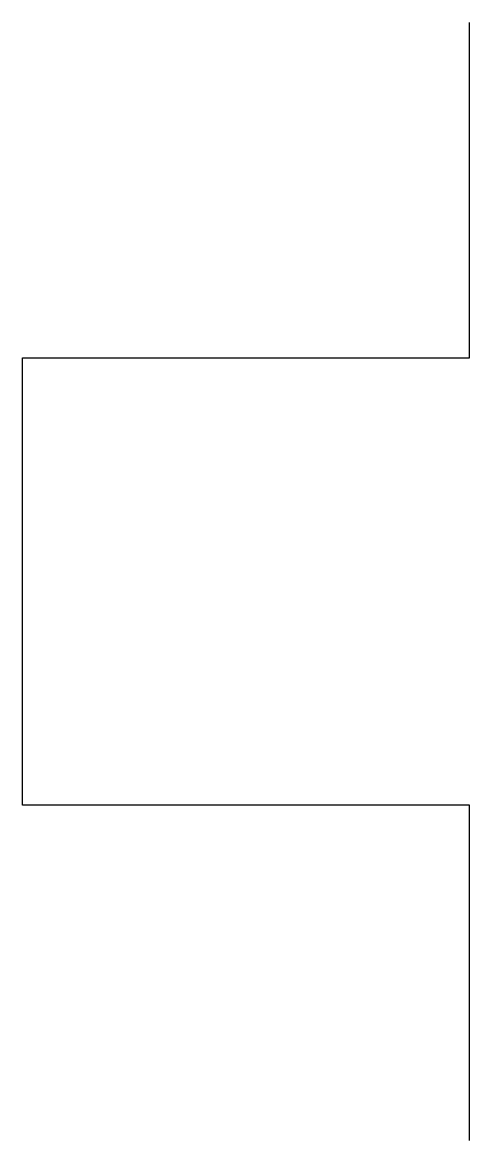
# Model space of a CAD drawing. Extents: x -4.77 to -2.77, y -2.5 to 2.5.
import ezdxf

# ---------------------------------------------------------------- set-up
doc = ezdxf.new("R2010")
doc.units = 0
doc.layers.get('0').update_dxf_attribs({"linetype": 'CONTINUOUS'})

msp = doc.modelspace()

# ---------------------------------------------------------------- linework, layer by layer
at = {"color": 0}
msp.add_lwpolyline([(-2.7672, -2.5), (-2.7672, -1), (-4.7672, -1), (-4.7672, 1), (-2.7672, 1), (-2.7672, 2.5)], dxfattribs=at)

doc.saveas('drawing.dxf')
